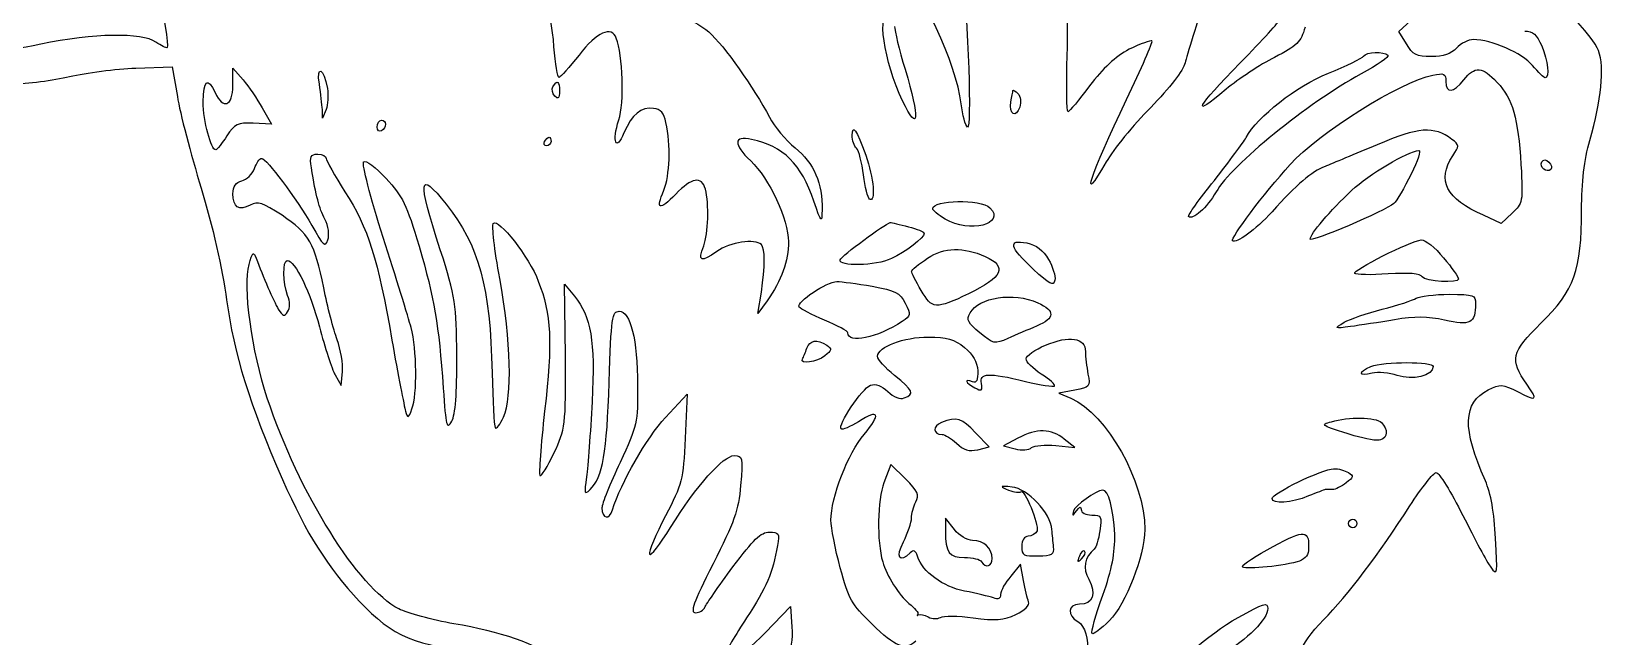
# Model space of a CAD drawing. Extents: x 5 to 315, y 92 to 398.
# Drawn here: x 210.7 to 315.4, y 199 to 239.2 of the extents above; entities that cross this region are included whole.
import ezdxf

# ---------------------------------------------------------------- set-up
doc = ezdxf.new("R2010")
doc.units = 0
doc.layers.get('0').update_dxf_attribs({"linetype": 'CONTINUOUS'})

msp = doc.modelspace()

# ---------------------------------------------------------------- linework, layer by layer
at = {"color": 1}
for points in [[(302.175333, 238.407222), (301.667333, 239.225667), (302.993778, 240.439222)], [(217.621556, 236.798556), (220.048667, 236.883222), (220.387333, 234.907667)]]:
    msp.add_lwpolyline(points, dxfattribs=at)
at = {"color": 7}
for points in [[(300.933556, 237.645222), (300.933556, 237.645222)], [(224.084444, 235.641444), (224.084444, 236.798556), (224.761778, 236.008333)], [(308.214889, 235.839), (308.214889, 235.839)], [(230.378, 235.443889), (230.378, 235.443889)], [(245.815556, 235.246333), (245.815556, 235.246333)], [(226.031778, 234.145667), (226.652667, 233.073222), (225.439111, 233.129667)], [(226.031778, 234.145667), (226.031778, 234.145667)], [(230.293333, 234.032778), (230.039333, 233.468333), (230.039333, 234.032778)], [(276.436667, 234.202111), (276.436667, 234.202111)], [(234.244444, 233.073222), (234.244444, 233.073222)], [(245.251111, 231.916111), (245.251111, 231.916111)], [(230.293333, 230.787222), (230.293333, 230.787222)], [(266.192, 231.013), (266.192, 231.013)], [(302.485778, 229.743), (302.485778, 229.743)], [(311.770889, 230.053444), (311.770889, 230.053444)], [(274.461111, 227.513444), (274.461111, 227.513444)], [(269.042444, 226.243444), (269.042444, 226.243444)], [(309.202667, 227.146556), (308.468889, 226.469222), (307.311778, 227.005444)], [(274.150667, 224.267889), (274.150667, 224.267889)], [(278.355778, 224.070333), (278.355778, 224.070333)], [(304.630667, 224.183222), (304.630667, 224.183222)], [(246.210667, 217.663889), (246.154222, 222.433444), (246.803333, 221.643222)], [(266.615333, 222.292333), (266.615333, 222.292333)], [(259.644444, 221.332778), (259.023556, 220.486111), (259.249333, 221.897222)], [(277.650222, 221.191667), (277.650222, 221.191667)], [(306.775556, 221.135222), (306.775556, 221.135222)], [(263.595556, 218.369444), (263.595556, 218.369444)], [(272.767778, 218.228333), (272.767778, 218.228333)], [(303.953333, 216.958333), (303.953333, 216.958333)], [(230.886, 216.393889), (231.281111, 215.688333), (231.365778, 216.619667)], [(252.871111, 213.571667), (254.310444, 215.123889), (254.169333, 212.188778)], [(280.105556, 215.377889), (279.033111, 215.180333), (279.851556, 214.841667)], [(271.243778, 213.233), (271.243778, 213.233)], [(273.642667, 211.426778), (274.404667, 211.624333), (273.501556, 212.555667)], [(300.510222, 213.233), (300.510222, 213.233)], [(276.323778, 212.188778), (275.364222, 211.680778), (276.126222, 211.483222)], [(276.323778, 212.188778), (276.323778, 212.188778)], [(278.835556, 211.709), (280.105556, 211.567889), (279.4, 212.132333)], [(268.844889, 209.479444), (267.857111, 210.439), (267.405556, 209.225444), (267.405556, 209.225444)], [(298.308889, 209.902778), (298.308889, 209.902778)], [(275.702889, 208.745667), (275.702889, 208.745667)], [(272.090444, 206.121), (271.497778, 206.883), (271.497778, 206.008111), (271.497778, 206.008111)], [(298.873333, 206.516111), (298.873333, 206.516111)], [(280.416, 204.343), (280.416, 204.343)], [(295.656, 204.709889), (295.656, 204.709889)], [(276.690667, 202.734333), (276.493111, 203.806778), (275.844, 203.016556)], [(259.503333, 199.263), (261.196667, 201.012778), (261.281333, 199.658111)], [(292.946667, 200.871667), (292.946667, 200.871667)]]:
    msp.add_lwpolyline(points, dxfattribs=at)
at = {"color": 1}
for points in [[(217.847333, 247.861667), (218.383556, 246.450556), (219.907556, 238.407222), (219.71, 238.153222)], [(272.542, 234.427889), (272.231556, 237.080778), (269.917333, 242.047889), (268.111111, 243.910556)], [(272.598444, 243.882333), (273.021778, 239.790111), (273.247556, 232.678111), (272.965333, 232.875667)], [(279.597556, 237.645222), (279.682222, 240.354556), (279.597556, 241.963222), (279.287111, 243.487222)], [(288.939111, 241.935), (288.233556, 239.761889), (287.556222, 237.617), (287.443333, 237.137222)], [(314.96, 237.955667), (314.677778, 238.830556), (311.573333, 242.076111), (311.037111, 242.076111)], [(291.112222, 237.137222), (292.608, 238.661222), (293.765111, 239.931222), (293.708667, 239.987667)], [(218.948, 238.520111), (218.044889, 239.169222), (214.799333, 239.112778), (211.299778, 238.379)], [(295.430222, 239.507889), (295.148, 238.520111), (294.894, 238.266111), (293.398222, 237.504111)], [(306.634444, 238.689444), (306.295778, 238.689444), (305.787778, 238.435444), (305.505556, 238.125)], [(310.557333, 236.967889), (309.88, 237.786333), (307.819778, 238.689444), (306.634444, 238.689444)], [(310.049333, 239.253889), (310.585556, 239.253889), (310.839556, 239.028111), (311.178222, 238.266111)], [(211.299778, 238.379), (208.562222, 237.814556), (206.812444, 237.786333), (205.260222, 238.266111)], [(219.71, 238.153222), (219.653556, 238.125), (219.314889, 238.266111), (218.948, 238.520111)], [(279.654, 233.891667), (279.569333, 233.891667), (279.541111, 235.585), (279.597556, 237.645222)], [(283.718, 238.040333), (282.814889, 237.560556), (281.968222, 236.770333), (281.093333, 235.613222)], [(283.548667, 234.710111), (284.536444, 236.770333), (285.298444, 238.520111), (285.242, 238.604778)], [(285.242, 238.604778), (285.157333, 238.661222), (284.48, 238.407222), (283.718, 238.040333)], [(303.840444, 237.560556), (302.824444, 237.560556), (302.598667, 237.673444), (302.175333, 238.407222)], [(305.505556, 238.125), (305.138667, 237.729889), (304.630667, 237.560556), (303.840444, 237.560556)], [(311.178222, 238.266111), (311.573333, 237.278333), (311.714444, 236.149444), (311.404, 236.149444)], [(314.367333, 231.972556), (315.157556, 234.710111), (315.355111, 236.770333), (314.96, 237.955667)], [(213.218889, 236.234111), (214.319556, 236.488111), (216.295111, 236.742111), (217.621556, 236.798556)], [(287.443333, 237.137222), (287.330444, 236.657444), (286.427333, 235.472111), (285.157333, 234.173889)], [(290.180889, 235.387444), (287.725556, 233.299), (288.205333, 234.202111), (291.112222, 237.137222)], [(293.398222, 237.504111), (292.438667, 237.024333), (290.999333, 236.064778), (290.180889, 235.387444)], [(311.404, 236.149444), (311.319333, 236.149444), (310.952444, 236.516333), (310.557333, 236.967889)], [(209.380667, 235.754333), (210.396667, 235.754333), (212.146444, 235.980111), (213.218889, 236.234111)], [(281.093333, 235.613222), (280.387778, 234.681889), (279.738667, 233.891667), (279.654, 233.891667)], [(220.387333, 234.907667), (220.556667, 233.807), (221.290444, 231.069444), (221.967778, 228.811667)], [(282.194, 230.561444), (280.359556, 227.344111), (281.121556, 229.658333), (283.548667, 234.710111)], [(272.965333, 232.875667), (272.824222, 232.960333), (272.626667, 233.665889), (272.542, 234.427889)], [(285.157333, 234.173889), (284.000222, 233.016778), (282.673778, 231.379889), (282.194, 230.561444)], [(313.831111, 227.372333), (313.831111, 229.206778), (314.000444, 230.702556), (314.367333, 231.972556)], [(221.967778, 228.811667), (222.701556, 226.412778), (223.407111, 223.336556), (223.661111, 221.389222)], [(311.121778, 219.837), (313.351333, 222.010111), (313.831111, 223.364778), (313.831111, 227.372333)], [(223.661111, 221.389222), (224.140889, 217.833222), (225.185111, 214.418333), (227.386444, 209.451222)], [(310.190444, 215.773), (309.033333, 217.438111), (309.146222, 217.889667), (311.121778, 219.837)], [(307.622222, 215.406111), (308.412444, 215.801222), (308.553556, 215.801222), (309.597778, 215.265)], [(309.597778, 215.265), (310.867778, 214.615889), (310.952444, 214.700556), (310.190444, 215.773)], [(307.424667, 209.366556), (305.872444, 212.837889), (305.928889, 214.531222), (307.622222, 215.406111)], [(227.386444, 209.451222), (228.966889, 205.838778), (230.406222, 203.581), (232.494667, 201.351444)], [(302.401111, 207.701444), (303.191333, 208.915), (303.981556, 209.902778), (304.150889, 209.902778)], [(304.150889, 209.902778), (304.348444, 209.902778), (305.138667, 208.632778), (305.928889, 207.052333)], [(308.102, 205.528333), (308.017333, 207.249889), (307.791556, 208.519889), (307.424667, 209.366556)], [(296.643778, 200.109667), (298.280667, 201.774778), (300.340889, 204.484111), (302.401111, 207.701444)], [(305.928889, 207.052333), (306.719111, 205.500111), (307.537556, 203.919667), (307.791556, 203.609222)], [(307.791556, 203.609222), (308.214889, 203.016556), (308.243111, 203.157667), (308.102, 205.528333)], [(232.494667, 201.351444), (234.780667, 198.980778), (236.078889, 198.416333), (240.820222, 197.880111)], [(295.204444, 198.134111), (295.204444, 198.388111), (295.853556, 199.291222), (296.643778, 200.109667)]]:
    msp.add_open_spline(points, degree=3, dxfattribs=at)
at = {"color": 7}
for points in [[(245.448667, 238.209667), (245.251111, 240.777889), (244.545556, 242.809889), (243.670667, 243.402556)], [(250.556889, 241.229444), (251.826889, 241.229444), (254.762, 240.072333), (255.749778, 239.197444)], [(268.647333, 234.625444), (267.405556, 237.165444), (266.869333, 240.834333), (267.828889, 240.241667)], [(249.597333, 238.774111), (249.286889, 239.620778), (248.299111, 239.197444), (247.113778, 237.645222)], [(249.766667, 233.355444), (250.133556, 234.427889), (250.020667, 237.701667), (249.597333, 238.774111)], [(255.749778, 239.197444), (256.794, 238.266111), (258.741333, 235.500333), (259.785556, 233.524778)], [(268.111111, 239.564333), (268.111111, 239.282111), (268.421556, 238.012111), (268.816667, 236.713889)], [(245.787333, 236.177667), (245.702667, 236.149444), (245.533333, 237.080778), (245.448667, 238.209667)], [(247.113778, 237.645222), (246.464667, 236.855), (245.872, 236.177667), (245.787333, 236.177667)], [(300.933556, 237.645222), (301.046444, 237.560556), (300.256222, 236.996111), (299.155556, 236.403444)], [(299.324889, 237.588778), (299.494222, 237.871), (300.679556, 237.927444), (300.933556, 237.645222)], [(229.841778, 235.726111), (229.616, 237.052556), (230.124, 236.798556), (230.378, 235.443889)], [(268.816667, 236.713889), (269.804444, 233.411889), (269.719778, 232.367667), (268.647333, 234.625444)], [(296.982444, 236.459889), (298.167778, 236.939667), (299.240222, 237.447667), (299.324889, 237.588778)], [(305.985333, 236.008333), (306.719111, 236.939667), (307.227111, 236.911444), (308.214889, 235.839)], [(222.108889, 234.540778), (222.108889, 236.008333), (222.419333, 236.234111), (222.899111, 235.161667)], [(222.899111, 235.161667), (223.435333, 234.004556), (224.084444, 234.258556), (224.084444, 235.641444)], [(224.761778, 236.008333), (225.128667, 235.585), (225.693111, 234.738333), (226.031778, 234.145667)], [(230.039333, 234.032778), (230.011111, 234.343222), (229.926444, 235.105222), (229.841778, 235.726111)], [(245.505111, 234.935889), (245.335778, 235.105222), (245.279333, 235.387444), (245.364, 235.556778)], [(245.364, 235.556778), (245.674444, 236.036556), (245.815556, 235.923667), (245.815556, 235.246333)], [(299.155556, 236.403444), (295.571333, 234.456111), (290.547778, 230.363889), (289.503556, 228.557667)], [(291.507333, 232.170111), (292.269333, 233.581222), (294.837556, 235.585), (296.982444, 236.459889)], [(294.442444, 230.392111), (296.333333, 232.480556), (301.752, 235.895444), (303.925111, 236.318778)], [(303.925111, 236.318778), (304.687111, 236.488111), (304.8, 236.431667), (304.8, 235.895444)], [(304.8, 235.895444), (304.8, 235.105222), (305.308, 235.133444), (305.985333, 236.008333)], [(308.214889, 235.839), (309.259111, 234.738333), (309.597778, 233.496556), (309.795333, 230.363889)], [(222.955556, 231.351667), (222.616889, 231.351667), (222.108889, 233.270778), (222.108889, 234.540778)], [(230.378, 235.443889), (230.434444, 234.992333), (230.406222, 234.343222), (230.293333, 234.032778)], [(245.815556, 235.246333), (245.815556, 234.794778), (245.730889, 234.710111), (245.505111, 234.935889)], [(276.436667, 234.202111), (276.210889, 233.440111), (275.702889, 233.722333), (275.844, 234.540778)], [(275.844, 234.540778), (275.928667, 234.879444), (275.985111, 235.218111), (275.985111, 235.302778)], [(275.985111, 235.302778), (276.013333, 235.359222), (276.154444, 235.274556), (276.323778, 235.105222)], [(276.323778, 235.105222), (276.493111, 234.935889), (276.549556, 234.512556), (276.436667, 234.202111)], [(252.080889, 234.117444), (251.262444, 234.230333), (250.641556, 233.722333), (250.105333, 232.480556)], [(252.899333, 233.186111), (252.786444, 233.778778), (252.532444, 234.061), (252.080889, 234.117444)], [(259.785556, 233.524778), (260.096, 232.932111), (260.858, 232.000778), (261.507111, 231.492778)], [(225.439111, 233.129667), (224.394889, 233.186111), (224.197333, 233.073222), (223.689333, 232.283)], [(233.68, 232.875667), (233.68, 233.129667), (233.821111, 233.327222), (233.962222, 233.327222)], [(233.962222, 232.621667), (233.821111, 232.537), (233.68, 232.649889), (233.68, 232.875667)], [(233.962222, 233.327222), (234.131556, 233.327222), (234.244444, 233.214333), (234.244444, 233.073222)], [(234.244444, 233.073222), (234.244444, 232.903889), (234.131556, 232.706333), (233.962222, 232.621667)], [(250.105333, 232.480556), (249.569111, 231.210556), (249.286889, 231.887889), (249.766667, 233.355444)], [(252.758222, 228.670556), (253.153333, 229.658333), (253.238, 231.662111), (252.899333, 233.186111)], [(265.288889, 232.311222), (265.288889, 233.129667), (265.599333, 232.678111), (266.192, 231.013)], [(305.195111, 232.057222), (304.009778, 232.960333), (302.965556, 232.875667), (300.228, 231.690333)], [(223.689333, 232.283), (223.350667, 231.775), (223.040222, 231.379889), (222.955556, 231.351667)], [(244.940667, 231.633889), (244.799556, 231.633889), (244.743111, 231.775), (244.827778, 231.916111)], [(244.827778, 231.916111), (244.912444, 232.085444), (245.053556, 232.198333), (245.138222, 232.198333)], [(245.251111, 231.916111), (245.251111, 231.775), (245.11, 231.633889), (244.940667, 231.633889)], [(245.138222, 232.198333), (245.194667, 232.198333), (245.251111, 232.085444), (245.251111, 231.916111)], [(258.600222, 232.057222), (257.386667, 232.311222), (257.358444, 231.746778), (258.543778, 230.617889)], [(262.748889, 227.936778), (261.902222, 230.420333), (260.716889, 231.605667), (258.600222, 232.057222)], [(261.507111, 231.492778), (262.720667, 230.505), (263.341556, 229.093889), (263.285111, 227.372333)], [(265.571111, 231.464556), (265.43, 231.605667), (265.288889, 232.000778), (265.288889, 232.311222)], [(266.050889, 229.686556), (265.938, 230.505), (265.740444, 231.295222), (265.571111, 231.464556)], [(289.390667, 229.319667), (290.378444, 230.589667), (291.338, 231.859667), (291.507333, 232.170111)], [(300.228, 231.690333), (298.788667, 231.097667), (297.208222, 230.448556), (296.756667, 230.251)], [(302.993778, 231.323444), (303.163111, 231.351667), (302.937333, 230.617889), (302.485778, 229.743)], [(305.251556, 230.956556), (305.703111, 231.605667), (305.703111, 231.690333), (305.195111, 232.057222)], [(225.523778, 230.109889), (225.636667, 230.476778), (225.862444, 230.787222), (226.003556, 230.787222)], [(226.003556, 230.787222), (226.314, 230.787222), (228.289556, 228.162556), (229.333778, 226.328111)], [(229.305556, 230.166333), (229.192667, 230.928333), (229.249111, 231.069444), (229.728889, 231.069444)], [(229.728889, 231.069444), (230.039333, 231.069444), (230.293333, 230.956556), (230.293333, 230.787222)], [(230.293333, 230.787222), (230.293333, 230.646111), (230.857778, 229.630111), (231.535111, 228.557667)], [(234.075111, 225.537889), (233.228444, 228.190778), (232.664, 230.448556), (232.776889, 230.561444)], [(232.776889, 230.561444), (232.918, 230.702556), (233.595333, 230.194556), (234.272667, 229.460778)], [(258.543778, 230.617889), (259.757333, 229.489), (261.055556, 226.695), (261.055556, 225.255667)], [(266.192, 231.013), (266.728222, 229.489), (266.869333, 227.823889), (266.446, 228.077889)], [(290.604222, 225.312111), (290.434889, 225.481444), (292.664444, 228.416556), (294.442444, 230.392111)], [(298.534667, 228.670556), (299.663556, 229.714778), (302.26, 231.267), (302.993778, 231.323444)], [(307.311778, 227.005444), (304.8, 228.106111), (304.179111, 229.319667), (305.251556, 230.956556)], [(309.795333, 230.363889), (309.936444, 227.908556), (309.908222, 227.795667), (309.202667, 227.146556)], [(311.770889, 230.053444), (311.516889, 229.799444), (310.980667, 230.222778), (311.178222, 230.561444)], [(311.178222, 230.561444), (311.291111, 230.730778), (311.460444, 230.730778), (311.658, 230.533222)], [(311.658, 230.533222), (311.827333, 230.363889), (311.883778, 230.166333), (311.770889, 230.053444)], [(224.084444, 228.444778), (224.084444, 228.924556), (224.282, 229.206778), (224.677111, 229.291444)], [(224.677111, 229.291444), (224.987556, 229.376111), (225.382667, 229.743), (225.523778, 230.109889)], [(230.208667, 226.751444), (229.813556, 227.513444), (229.616, 228.247222), (229.305556, 230.166333)], [(234.272667, 229.460778), (235.373333, 228.275444), (235.655556, 227.711), (236.474, 224.945222)], [(237.885111, 224.719444), (236.332889, 229.489), (236.417556, 230.053444), (238.280222, 227.739222)], [(255.524, 228.755222), (255.27, 229.630111), (254.620889, 229.517222), (253.548444, 228.416556)], [(266.446, 228.077889), (266.333111, 228.162556), (266.135556, 228.896333), (266.050889, 229.686556)], [(287.669111, 226.920778), (287.612667, 227.005444), (288.374667, 228.077889), (289.390667, 229.319667)], [(296.756667, 230.251), (295.853556, 229.912333), (294.865778, 229.065667), (293.228889, 227.231222)], [(302.485778, 229.743), (302.034222, 228.839889), (301.526222, 227.965), (301.328667, 227.795667)], [(225.241556, 227.682778), (224.479556, 227.287667), (224.084444, 227.541667), (224.084444, 228.444778)], [(231.535111, 228.557667), (233.087333, 226.187), (233.736444, 224.098556), (234.667778, 218.708111)], [(253.548444, 228.416556), (252.447778, 227.287667), (252.193778, 227.372333), (252.758222, 228.670556)], [(255.411111, 224.973444), (255.721556, 225.820111), (255.778, 227.739222), (255.524, 228.755222)], [(289.503556, 228.557667), (288.910889, 227.513444), (287.951333, 226.666778), (287.669111, 226.920778)], [(295.768889, 225.425), (295.768889, 225.763667), (297.095333, 227.315889), (298.534667, 228.670556)], [(227.358222, 227.005444), (226.06, 227.852111), (225.749556, 227.965), (225.241556, 227.682778)], [(238.280222, 227.739222), (240.453333, 225.001667), (241.215333, 222.264111), (241.328222, 216.535)], [(263.285111, 227.372333), (263.285111, 226.469222), (263.228667, 226.497444), (262.748889, 227.936778)], [(270.651111, 227.428778), (270.651111, 228.049667), (273.840222, 228.106111), (274.461111, 227.513444)], [(271.469556, 226.751444), (271.018, 227.033667), (270.651111, 227.344111), (270.651111, 227.428778)], [(274.461111, 227.513444), (275.533556, 226.412778), (273.106444, 225.791889), (271.469556, 226.751444)], [(293.228889, 227.231222), (292.128222, 226.045889), (290.83, 225.086333), (290.604222, 225.312111)], [(301.328667, 227.795667), (300.820667, 227.315889), (295.768889, 225.171), (295.768889, 225.425)], [(230.124, 222.179444), (229.531333, 225.142778), (229.164444, 225.791889), (227.358222, 227.005444)], [(229.333778, 226.328111), (230.095778, 224.973444), (230.236889, 224.860556), (230.406222, 225.368556)], [(230.406222, 225.368556), (230.519111, 225.707222), (230.434444, 226.299889), (230.208667, 226.751444)], [(241.836222, 222.800333), (241.497556, 224.719444), (241.3, 226.356333), (241.412889, 226.469222)], [(241.412889, 226.469222), (241.751556, 226.836111), (243.811778, 224.211444), (244.404444, 222.631)], [(264.498667, 224.042111), (264.583333, 224.324333), (267.462, 226.441), (267.828889, 226.525667)], [(267.828889, 226.525667), (267.913556, 226.525667), (268.449778, 226.412778), (269.042444, 226.243444)], [(269.042444, 226.243444), (269.606889, 226.102333), (270.086667, 225.904778), (270.086667, 225.820111)], [(235.937778, 219.554778), (235.768444, 220.203889), (234.921778, 222.913222), (234.075111, 225.537889)], [(259.249333, 225.058111), (258.826, 225.481444), (257.160889, 225.227444), (256.286, 224.606556)], [(259.249333, 221.897222), (259.503333, 223.590556), (259.503333, 224.804111), (259.249333, 225.058111)], [(261.055556, 225.255667), (261.055556, 223.985667), (260.575778, 222.659222), (259.644444, 221.332778)], [(270.086667, 225.820111), (270.086667, 225.509667), (268.816667, 224.550111), (267.913556, 224.126778)], [(277.339778, 223.421222), (275.759333, 224.888778), (275.618222, 225.425), (276.916444, 225.171)], [(276.916444, 225.171), (277.537333, 225.029889), (277.988889, 224.691222), (278.355778, 224.070333)], [(298.732222, 223.139), (298.534667, 223.336556), (302.457556, 225.312111), (303.163111, 225.368556)], [(303.163111, 225.368556), (303.417111, 225.396778), (304.094444, 224.860556), (304.630667, 224.183222)], [(225.156889, 223.731667), (225.382667, 224.578333), (225.439111, 224.634778), (225.636667, 224.155)], [(225.636667, 224.155), (226.06, 222.969667), (226.793778, 221.304556), (227.104222, 220.768333)], [(227.725111, 221.671444), (227.414667, 222.489889), (227.386444, 224.013889), (227.696889, 224.013889)], [(227.696889, 224.013889), (228.204889, 224.013889), (229.277333, 221.840778), (229.841778, 219.583)], [(236.474, 224.945222), (237.49, 221.445667), (237.772222, 219.808778), (238.082667, 215.519)], [(238.985778, 217.663889), (238.957556, 221.107), (238.901111, 221.530333), (237.885111, 224.719444)], [(256.286, 224.606556), (255.213556, 223.844556), (255.016, 223.929222), (255.411111, 224.973444)], [(267.913556, 224.126778), (266.841111, 223.647), (264.357556, 223.590556), (264.498667, 224.042111)], [(269.24, 223.280111), (269.24, 223.364778), (269.719778, 223.759889), (270.312444, 224.155)], [(270.312444, 224.155), (271.413111, 224.888778), (272.683111, 224.917), (274.150667, 224.267889)], [(274.150667, 224.267889), (275.646444, 223.590556), (275.307778, 222.885), (273.021778, 221.784333)], [(278.355778, 224.070333), (278.638, 223.590556), (278.835556, 222.969667), (278.779111, 222.687444)], [(304.630667, 224.183222), (305.195111, 223.534111), (305.646667, 222.885), (305.646667, 222.772111)], [(226.370444, 214.841667), (225.354444, 217.946111), (224.733556, 222.320556), (225.156889, 223.731667)], [(269.889111, 222.010111), (269.522222, 222.631), (269.24, 223.195444), (269.24, 223.280111)], [(278.779111, 222.687444), (278.694444, 222.264111), (278.440444, 222.405222), (277.339778, 223.421222)], [(300.961778, 223.110778), (299.804667, 223.026111), (298.816889, 223.054333), (298.732222, 223.139)], [(303.219556, 222.913222), (303.106667, 223.139), (302.316444, 223.195444), (300.961778, 223.110778)], [(231.027111, 218.736333), (230.773111, 219.385444), (230.378, 220.937667), (230.124, 222.179444)], [(242.090222, 213.599889), (242.682889, 214.954556), (242.598222, 218.623444), (241.836222, 222.800333)], [(244.404444, 222.631), (245.279333, 220.401444), (245.364, 218.623444), (244.827778, 213.995)], [(261.761111, 220.909444), (261.563556, 221.248111), (263.595556, 222.602778), (264.272889, 222.602778)], [(264.272889, 222.602778), (264.583333, 222.602778), (265.627556, 222.461667), (266.615333, 222.292333)], [(266.615333, 222.292333), (268.167556, 222.010111), (268.478, 221.869), (268.816667, 221.163444)], [(273.021778, 221.784333), (270.848667, 220.740111), (270.594667, 220.768333), (269.889111, 222.010111)], [(273.134667, 220.514333), (273.727333, 221.558556), (276.013333, 221.925444), (277.650222, 221.191667)], [(305.646667, 222.772111), (305.646667, 222.461667), (303.417111, 222.602778), (303.219556, 222.913222)], [(227.725111, 220.599), (227.894444, 220.853), (227.894444, 221.276333), (227.725111, 221.671444)], [(246.803333, 221.643222), (247.932222, 220.232111), (248.186222, 218.708111), (247.988667, 214.615889)], [(263.454444, 220.034556), (262.607778, 220.401444), (261.845778, 220.796556), (261.761111, 220.909444)], [(268.816667, 221.163444), (269.211778, 220.401444), (269.211778, 220.345), (268.619111, 219.949889)], [(277.650222, 221.191667), (278.807333, 220.655444), (278.807333, 220.175667), (277.565556, 219.639444)], [(300.566667, 220.768333), (301.582667, 221.022333), (302.598667, 221.361), (302.824444, 221.502111)], [(302.824444, 221.502111), (303.050222, 221.615), (304.038, 221.756111), (305.025778, 221.756111)], [(306.775556, 221.135222), (306.775556, 219.837), (306.408667, 219.639444), (304.715333, 220.034556)], [(305.025778, 221.756111), (306.662667, 221.756111), (306.775556, 221.699667), (306.775556, 221.135222)], [(227.104222, 220.768333), (227.414667, 220.288556), (227.499333, 220.260333), (227.725111, 220.599)], [(249.117556, 215.914111), (249.258667, 220.232111), (249.315111, 220.627222), (249.794889, 220.627222)], [(249.794889, 220.627222), (250.528667, 220.627222), (251.008444, 218.764556), (251.008444, 215.688333)], [(265.006667, 219.187889), (265.006667, 219.300778), (264.301111, 219.695889), (263.454444, 220.034556)], [(268.619111, 219.949889), (266.954, 218.849222), (265.006667, 218.454111), (265.006667, 219.187889)], [(273.783778, 219.187889), (272.993556, 219.837), (272.880667, 220.062778), (273.134667, 220.514333)], [(298.45, 219.611222), (297.349333, 219.470111), (297.349333, 219.470111), (298.026667, 219.893444)], [(298.026667, 219.893444), (298.421778, 220.119222), (299.578889, 220.514333), (300.566667, 220.768333)], [(301.385111, 220.062778), (300.397333, 219.893444), (299.070889, 219.695889), (298.45, 219.611222)], [(304.715333, 220.034556), (303.558222, 220.288556), (302.739778, 220.288556), (301.385111, 220.062778)], [(229.841778, 219.583), (230.208667, 218.228333), (230.660222, 216.789), (230.886, 216.393889)], [(235.994222, 214.136111), (236.361111, 215.123889), (236.332889, 218.059), (235.937778, 219.554778)], [(262.269111, 218.171889), (262.466667, 218.708111), (262.946444, 218.792778), (263.595556, 218.369444)], [(266.982222, 217.635667), (266.982222, 218.256556), (268.732, 218.933889), (270.368889, 218.905667)], [(270.368889, 218.905667), (271.582444, 218.905667), (272.090444, 218.764556), (272.767778, 218.228333)], [(275.646444, 218.821), (274.771556, 218.425889), (274.686889, 218.454111), (273.783778, 219.187889)], [(277.565556, 219.639444), (277.029333, 219.413667), (276.154444, 219.046778), (275.646444, 218.821)], [(278.158222, 218.369444), (279.738667, 219.046778), (280.811111, 218.877444), (280.811111, 217.946111)], [(231.365778, 216.619667), (231.422222, 217.127667), (231.252889, 218.087222), (231.027111, 218.736333)], [(234.667778, 218.708111), (235.062889, 216.422111), (235.486222, 214.305444), (235.570889, 213.995)], [(261.986889, 217.466333), (262.043333, 217.579222), (262.184444, 217.889667), (262.269111, 218.171889)], [(263.595556, 218.369444), (263.962444, 218.115444), (263.934222, 218.030778), (263.482667, 217.663889)], [(272.767778, 218.228333), (273.332222, 217.748556), (273.614444, 217.268778), (273.642667, 216.676111)], [(276.86, 217.466333), (276.86, 217.663889), (277.452667, 218.087222), (278.158222, 218.369444)], [(280.811111, 217.946111), (280.811111, 217.607444), (280.895778, 216.930111), (280.980444, 216.450333)], [(238.647111, 213.317667), (238.901111, 213.769222), (238.985778, 215.152111), (238.985778, 217.663889)], [(245.448667, 211.201), (246.210667, 212.837889), (246.238889, 212.979), (246.210667, 217.663889)], [(263.482667, 217.663889), (262.918222, 217.240556), (261.789333, 217.071222), (261.986889, 217.466333)], [(268.111111, 216.365667), (267.490222, 216.845444), (266.982222, 217.438111), (266.982222, 217.635667)], [(277.876, 216.450333), (277.311556, 216.817222), (276.86, 217.268778), (276.86, 217.466333)], [(299.889333, 216.506778), (298.986222, 216.281), (298.929778, 216.591444), (299.804667, 216.958333)], [(299.804667, 216.958333), (300.679556, 217.297), (303.953333, 217.297), (303.953333, 216.958333)], [(303.953333, 216.958333), (303.953333, 216.337444), (302.570444, 215.998778), (301.554444, 216.365667)], [(241.328222, 216.535), (241.384667, 214.672333), (241.469333, 213.035444), (241.525778, 212.894333)], [(247.847556, 208.773889), (248.694222, 209.620556), (248.976444, 211.229222), (249.117556, 215.914111)], [(251.008444, 215.688333), (251.036667, 213.261222), (250.980222, 213.035444), (249.851333, 210.580111)], [(264.555111, 212.809667), (264.301111, 213.035444), (265.966222, 215.519), (266.502444, 215.716556)], [(266.502444, 215.716556), (266.841111, 215.829444), (267.264444, 215.660111), (267.659556, 215.293222)], [(268.760222, 214.869889), (269.465778, 215.123889), (269.352889, 215.349667), (268.111111, 216.365667)], [(273.304, 215.942333), (272.711333, 216.168111), (272.824222, 215.885889), (273.445111, 215.547222)], [(273.642667, 216.676111), (273.670889, 216.055222), (273.558, 215.829444), (273.304, 215.942333)], [(273.445111, 215.547222), (273.924889, 215.293222), (273.981333, 215.349667), (273.896667, 215.829444)], [(273.896667, 215.829444), (273.755556, 216.535), (274.32, 216.563222), (276.831778, 215.970556)], [(276.831778, 215.970556), (277.819556, 215.716556), (278.694444, 215.603667), (278.750889, 215.660111)], [(278.750889, 215.660111), (278.835556, 215.744778), (278.440444, 216.083444), (277.876, 216.450333)], [(280.980444, 216.450333), (281.149778, 215.631889), (281.093333, 215.575444), (280.105556, 215.377889)], [(301.554444, 216.365667), (301.046444, 216.535), (300.284444, 216.619667), (299.889333, 216.506778)], [(235.119333, 200.843444), (232.41, 202.254556), (228.487111, 208.519889), (226.370444, 214.841667)], [(238.082667, 215.519), (238.252, 212.950778), (238.308444, 212.725), (238.647111, 213.317667)], [(247.988667, 214.615889), (247.875778, 212.555667), (247.706444, 210.326111), (247.621778, 209.620556)], [(267.659556, 215.293222), (268.054667, 214.926333), (268.478, 214.757), (268.760222, 214.869889)], [(279.851556, 214.841667), (282.250444, 213.797444), (284.762222, 209.310111), (284.762222, 206.121)], [(235.570889, 213.995), (235.712, 213.487), (235.768444, 213.487), (235.994222, 214.136111)], [(241.525778, 212.894333), (241.610444, 212.753222), (241.864444, 213.091889), (242.090222, 213.599889)], [(244.827778, 213.995), (244.573778, 211.737222), (244.432667, 209.789889), (244.517333, 209.705222)], [(249.343333, 207.419222), (249.907778, 209.253667), (251.601111, 212.188778), (252.871111, 213.571667)], [(266.079111, 212.442778), (267.236222, 213.825667), (267.095111, 214.164333), (265.712222, 213.289444)], [(273.501556, 212.555667), (272.570222, 213.515222), (272.259778, 213.628111), (271.243778, 213.233)], [(297.18, 213.289444), (298.308889, 213.628111), (300.143333, 213.599889), (300.510222, 213.233)], [(265.712222, 213.289444), (265.147778, 212.950778), (264.639778, 212.725), (264.555111, 212.809667)], [(271.243778, 213.233), (270.622889, 213.007222), (270.651111, 212.442778), (271.272, 212.442778)], [(279.4, 212.132333), (278.525111, 212.837889), (277.593778, 212.866111), (276.323778, 212.188778)], [(298.704, 212.358111), (296.418, 213.063667), (296.418, 213.063667), (297.18, 213.289444)], [(300.510222, 213.233), (300.961778, 212.781444), (300.933556, 212.245222), (300.453778, 212.075889)], [(254.169333, 212.188778), (254.056444, 209.423), (253.971778, 209.140778), (252.871111, 207.024111)], [(263.877778, 206.741889), (263.877778, 208.237667), (265.034889, 211.229222), (266.079111, 212.442778)], [(271.272, 212.442778), (271.469556, 212.442778), (271.892889, 212.160556), (272.231556, 211.850111)], [(272.231556, 211.850111), (272.711333, 211.398556), (273.078222, 211.285667), (273.642667, 211.426778)], [(276.126222, 211.483222), (276.577778, 211.370333), (277.057556, 211.398556), (277.226889, 211.567889)], [(277.226889, 211.567889), (277.424444, 211.709), (278.13, 211.765444), (278.835556, 211.709)], [(300.453778, 212.075889), (300.256222, 211.991222), (299.466, 212.132333), (298.704, 212.358111)], [(244.517333, 209.705222), (244.602, 209.620556), (245.025333, 210.297889), (245.448667, 211.201)], [(249.851333, 210.580111), (249.174, 209.169), (248.637778, 207.814333), (248.637778, 207.560333)], [(253.209778, 206.262111), (254.931333, 209.027889), (256.709333, 211.031667), (257.443111, 211.031667)], [(257.443111, 211.031667), (258.007556, 211.031667), (258.035778, 210.918778), (257.866444, 209.056111)], [(247.621778, 209.620556), (247.452444, 208.491667), (247.480667, 208.407), (247.847556, 208.773889)], [(269.522222, 207.955444), (269.776222, 208.407), (269.663333, 208.661), (268.844889, 209.479444)], [(293.228889, 208.181222), (293.228889, 208.519889), (296.587333, 210.156778), (297.321111, 210.156778)], [(297.321111, 210.156778), (297.631556, 210.185), (298.083111, 210.043889), (298.308889, 209.902778)], [(298.308889, 209.902778), (298.675778, 209.677), (298.647556, 209.592333), (298.167778, 209.225444)], [(257.866444, 209.056111), (257.725333, 207.391), (257.443111, 206.600778), (256.032, 203.835)], [(267.405556, 209.225444), (266.954, 208.096556), (266.925778, 205.330778), (267.320889, 203.976111)], [(275.928667, 208.943222), (275.110222, 209.027889), (275.082, 208.999667), (275.702889, 208.745667)], [(275.702889, 208.745667), (276.069778, 208.604556), (276.436667, 208.548111), (276.521333, 208.632778)], [(278.581556, 206.121), (278.525111, 207.193444), (276.944667, 208.858556), (275.928667, 208.943222)], [(276.521333, 208.632778), (276.747111, 208.858556), (277.734889, 206.459667), (277.593778, 206.036333)], [(281.968222, 208.745667), (281.488444, 208.689222), (280.133778, 207.701444), (280.020889, 207.362778)], [(282.758444, 205.810556), (282.702, 207.419222), (282.335111, 208.802111), (281.968222, 208.745667)], [(295.656, 208.350556), (294.527111, 207.870778), (293.228889, 207.786111), (293.228889, 208.181222)], [(296.756667, 208.773889), (296.700222, 208.745667), (296.192222, 208.576333), (295.656, 208.350556)], [(297.264667, 208.773889), (297.067111, 208.773889), (296.841333, 208.773889), (296.756667, 208.773889)], [(298.167778, 209.225444), (297.857333, 208.971444), (297.434, 208.773889), (297.264667, 208.773889)], [(248.637778, 207.560333), (248.637778, 206.826556), (249.145778, 206.741889), (249.343333, 207.419222)], [(269.24, 206.883), (269.24, 207.165222), (269.381111, 207.645), (269.522222, 207.955444)], [(280.020889, 207.362778), (279.936222, 206.995889), (279.964444, 206.995889), (280.218444, 207.362778)], [(280.218444, 207.362778), (280.416, 207.645), (280.528889, 207.673222), (280.528889, 207.447444)], [(280.528889, 207.447444), (280.528889, 207.249889), (280.839333, 207.080556), (281.234444, 207.080556)], [(252.871111, 207.024111), (252.222, 205.782333), (251.742222, 204.653444), (251.798667, 204.484111)], [(251.798667, 204.484111), (251.855111, 204.314778), (252.504222, 205.105), (253.209778, 206.262111)], [(264.498667, 203.581), (264.16, 204.822778), (263.877778, 206.262111), (263.877778, 206.741889)], [(268.703778, 205.302556), (268.986, 205.895222), (269.24, 206.600778), (269.24, 206.883)], [(281.234444, 207.080556), (281.883556, 207.080556), (281.911778, 206.995889), (281.770667, 206.036333)], [(298.308889, 206.516111), (298.308889, 206.685444), (298.45, 206.798333), (298.591111, 206.798333)], [(298.591111, 206.233889), (298.45, 206.233889), (298.308889, 206.375), (298.308889, 206.516111)], [(298.591111, 206.798333), (298.760444, 206.798333), (298.873333, 206.685444), (298.873333, 206.516111)], [(298.873333, 206.516111), (298.873333, 206.375), (298.760444, 206.233889), (298.591111, 206.233889)], [(257.358444, 203.637444), (258.713111, 205.443667), (259.221111, 205.951667), (259.785556, 205.951667)], [(259.785556, 205.951667), (260.406444, 205.951667), (260.462889, 205.867), (260.321778, 205.048556)], [(269.155333, 204.568778), (268.449778, 203.863222), (268.167556, 204.286556), (268.703778, 205.302556)], [(271.497778, 206.008111), (271.497778, 204.597), (271.751778, 204.258333), (272.767778, 204.258333)], [(273.304, 205.387222), (272.937111, 205.387222), (272.400889, 205.725889), (272.090444, 206.121)], [(274.602222, 204.201889), (274.602222, 204.879222), (274.066, 205.387222), (273.304, 205.387222)], [(277.001111, 205.669444), (276.747111, 205.669444), (276.577778, 205.415444), (276.577778, 204.992111)], [(277.593778, 206.036333), (277.509111, 205.838778), (277.255111, 205.669444), (277.001111, 205.669444)], [(278.694444, 204.963889), (278.666222, 205.274333), (278.609778, 205.810556), (278.581556, 206.121)], [(281.770667, 206.036333), (281.686, 205.443667), (281.516667, 204.907444), (281.403778, 204.822778)], [(281.968222, 201.746556), (282.589111, 203.524556), (282.786667, 204.540556), (282.758444, 205.810556)], [(284.762222, 206.121), (284.734, 204.343), (283.520444, 201.182111), (282.391556, 200.053222)], [(293.313556, 204.992111), (295.430222, 206.149222), (295.740667, 206.121), (295.656, 204.709889)], [(260.321778, 205.048556), (260.011333, 203.242333), (259.588, 202.254556), (258.261556, 200.250778)], [(269.635111, 204.343), (269.522222, 204.738111), (269.381111, 204.794556), (269.155333, 204.568778)], [(272.767778, 202.028778), (271.328444, 202.311), (269.973778, 203.298778), (269.635111, 204.343)], [(272.767778, 204.258333), (273.304, 204.258333), (273.812, 204.145444), (273.896667, 203.976111)], [(273.896667, 203.976111), (274.178889, 203.524556), (274.602222, 203.665667), (274.602222, 204.201889)], [(276.577778, 204.992111), (276.577778, 204.399444), (276.690667, 204.343), (277.678444, 204.371222)], [(277.678444, 204.371222), (278.581556, 204.371222), (278.750889, 204.484111), (278.694444, 204.963889)], [(280.416, 204.343), (280.246667, 203.947889), (280.274889, 203.919667), (280.557111, 204.173667)], [(280.754667, 204.681667), (280.67, 204.766333), (280.500667, 204.625222), (280.416, 204.343)], [(280.557111, 204.173667), (280.754667, 204.371222), (280.839333, 204.597), (280.754667, 204.681667)], [(281.403778, 204.822778), (280.754667, 204.314778), (280.613556, 203.524556), (281.036889, 202.819)], [(291.253333, 203.665667), (291.253333, 203.778556), (292.184667, 204.399444), (293.313556, 204.992111)], [(295.656, 204.709889), (295.627778, 204.371222), (295.345556, 204.089), (294.894, 203.976111)], [(256.032, 203.835), (254.705556, 201.210333), (254.479778, 200.589444), (254.874889, 200.589444)], [(255.495778, 200.956333), (255.552222, 201.125667), (256.398889, 202.339222), (257.358444, 203.637444)], [(266.615333, 199.827444), (265.260667, 201.153889), (265.034889, 201.520778), (264.498667, 203.581)], [(267.320889, 203.976111), (267.574889, 203.044778), (268.421556, 201.746556), (269.070667, 201.210333)], [(294.894, 203.976111), (293.680444, 203.637444), (291.253333, 203.439889), (291.253333, 203.665667)], [(274.686889, 201.577222), (274.404667, 201.661889), (273.558, 201.887667), (272.767778, 202.028778)], [(275.844, 203.016556), (275.477111, 202.593222), (275.166667, 202.057), (275.166667, 201.803)], [(277.029333, 201.323222), (276.944667, 201.520778), (276.803556, 202.141667), (276.690667, 202.734333)], [(281.036889, 202.819), (281.573111, 201.859444), (281.319111, 201.153889), (280.416, 201.153889)], [(269.070667, 201.210333), (269.465778, 200.899889), (269.719778, 200.589444), (269.663333, 200.476556)], [(275.166667, 201.803), (275.166667, 201.520778), (275.025556, 201.436111), (274.686889, 201.577222)], [(276.182667, 200.476556), (276.775333, 200.758778), (277.114, 201.097444), (277.029333, 201.323222)], [(280.416, 201.153889), (279.625778, 201.153889), (279.569333, 200.420111), (280.303111, 199.996778)], [(281.262667, 199.206556), (281.178, 199.291222), (281.488444, 200.420111), (281.968222, 201.746556)], [(290.971111, 200.279), (292.664444, 201.210333), (292.946667, 201.323222), (292.946667, 200.871667)], [(238.788222, 199.855667), (237.348889, 200.109667), (235.712, 200.561222), (235.119333, 200.843444)], [(254.874889, 200.589444), (255.128889, 200.589444), (255.411111, 200.758778), (255.495778, 200.956333)], [(258.261556, 200.250778), (257.527778, 199.121889), (256.850444, 197.964778), (256.737556, 197.682556)], [(269.663333, 200.476556), (269.578667, 200.391889), (269.606889, 200.363667), (269.691556, 200.448333)], [(269.691556, 200.448333), (269.804444, 200.504778), (270.086667, 200.448333), (270.340667, 200.307222)], [(270.340667, 200.307222), (270.622889, 200.166111), (270.989778, 200.166111), (271.159111, 200.279)], [(271.159111, 200.279), (271.356667, 200.391889), (272.344444, 200.391889), (273.332222, 200.250778)], [(273.332222, 200.250778), (274.828, 200.053222), (275.364222, 200.081444), (276.182667, 200.476556)], [(280.303111, 199.996778), (281.319111, 199.432333), (281.093333, 196.356111), (280.049111, 196.356111)], [(282.391556, 200.053222), (281.827111, 199.517), (281.319111, 199.121889), (281.262667, 199.206556)], [(285.693556, 195.735222), (286.596667, 197.089889), (288.939111, 199.093667), (290.971111, 200.279)], [(292.946667, 200.871667), (292.946667, 200.166111), (291.592, 198.811444), (289.870444, 197.795444)], [(250.698, 191.558333), (247.819333, 196.864111), (245.053556, 198.783222), (238.788222, 199.855667)], [(256.737556, 197.682556), (256.370667, 196.666556), (257.753556, 197.485), (259.503333, 199.263)], [(261.281333, 199.658111), (261.337778, 198.811444), (261.224889, 198.049444), (260.970889, 197.682556)], [(269.522222, 198.698556), (268.816667, 198.049444), (268.167556, 198.303444), (266.615333, 199.827444)]]:
    msp.add_open_spline(points, degree=3, dxfattribs=at)

doc.saveas('drawing.dxf')
